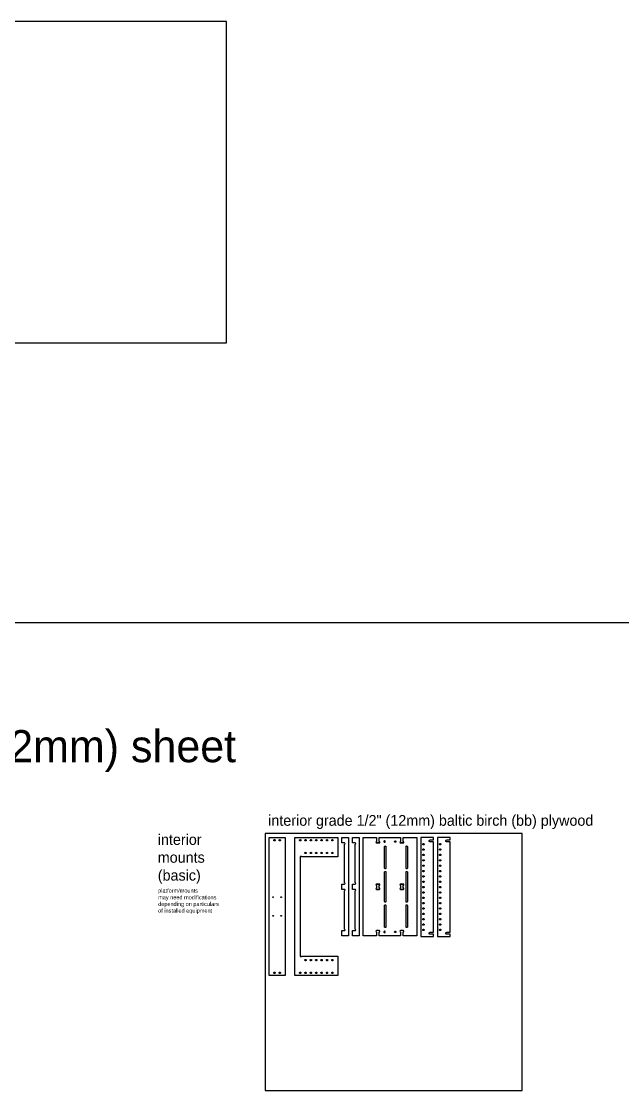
# Model space of a CAD drawing. Header units: inches. Extents: x -747 to 373, y -841 to -415.
# Drawn here: x -527.7 to -415.4, y -614.3 to -414.7 of the extents above; entities that cross this region are included whole.
import ezdxf

# ---------------------------------------------------------------- set-up
doc = ezdxf.new("R2010")
doc.units = ezdxf.units.IN
doc.header["$MEASUREMENT"] = 0
for name, color, linetype in [('T_ANNO', 6, 'Continuous'), ('T_CUT_HOLE_1_4_INCH', 3, 'Continuous'), ('T_CUT_HOLE_1_8_INCH', 1, 'Continuous'), ('T_CUT_THRU', 7, 'Continuous')]:
    doc.layers.add(name, color=color, linetype=linetype)

msp = doc.modelspace()

# ---------------------------------------------------------------- linework, layer by layer
for points in [[(-450.73, -585.56), (-450.73, -585.13), (-451.36, -585.13), (-451.41, -585.12), (-451.45, -585.1), (-451.49, -585.07), (-451.52, -585.03), (-451.54, -584.99), (-451.55, -584.94), (-451.54, -584.89), (-451.52, -584.84), (-451.49, -584.81), (-451.45, -584.78), (-451.41, -584.76), (-451.36, -584.75), (-450.73, -584.75), (-450.73, -567.87), (-451.36, -567.87), (-451.37, -567.88), (-451.42, -567.87), (-451.47, -567.84), (-451.5, -567.81), (-451.53, -567.77), (-451.54, -567.72), (-451.55, -567.67), (-451.54, -567.63), (-451.51, -567.58), (-451.48, -567.55), (-451.44, -567.52), (-451.39, -567.5), (-451.36, -567.5), (-450.73, -567.5), (-450.73, -567.06), (-453.11, -567.06), (-453.11, -585.56)], [(-447.61, -585.56), (-447.61, -585.13), (-448.23, -585.13), (-448.28, -585.12), (-448.33, -585.1), (-448.37, -585.07), (-448.4, -585.03), (-448.41, -584.99), (-448.42, -584.94), (-448.41, -584.89), (-448.4, -584.84), (-448.37, -584.81), (-448.33, -584.78), (-448.28, -584.76), (-448.23, -584.75), (-447.61, -584.75), (-447.61, -567.87), (-448.23, -567.87), (-448.25, -567.88), (-448.3, -567.87), (-448.34, -567.84), (-448.38, -567.81), (-448.4, -567.77), (-448.42, -567.72), (-448.42, -567.67), (-448.41, -567.63), (-448.39, -567.58), (-448.36, -567.55), (-448.31, -567.52), (-448.27, -567.5), (-448.23, -567.5), (-447.61, -567.5), (-447.61, -567.06), (-449.98, -567.06), (-449.98, -585.56)]]:
    msp.add_lwpolyline(points, close=True)
at = {"layer": 'T_ANNO'}
for p, q in [((-666.26, -526.89), (372.7, -526.89)), ((-434.17, -614.31), (-434.17, -566.31))]:
    msp.add_line(p, q, dxfattribs=at)
for points in [[(-489.4, -474.66), (-489.4, -414.66), (-549.4, -414.66), (-549.4, -474.66)], [(-482.17, -614.31), (-434.17, -614.31), (-434.17, -566.31), (-482.17, -566.31)]]:
    msp.add_lwpolyline(points, close=True, dxfattribs=at)
at = {"layer": 'T_CUT_HOLE_1_4_INCH'}
for points in [[(-480.36, -567.67), (-480.39, -567.68), (-480.42, -567.69), (-480.45, -567.68), (-480.48, -567.67), (-480.51, -567.65), (-480.53, -567.63), (-480.54, -567.6), (-480.55, -567.56), (-480.54, -567.53), (-480.53, -567.5), (-480.51, -567.48), (-480.48, -567.46), (-480.45, -567.44), (-480.42, -567.44), (-480.39, -567.44), (-480.36, -567.45), (-480.33, -567.47), (-480.31, -567.5), (-480.3, -567.53), (-480.3, -567.56), (-480.3, -567.6), (-480.31, -567.63), (-480.33, -567.65)], [(-479.31, -567.63), (-479.33, -567.65), (-479.36, -567.67), (-479.39, -567.68), (-479.42, -567.69), (-479.45, -567.68), (-479.48, -567.67), (-479.51, -567.65), (-479.53, -567.63), (-479.54, -567.6), (-479.55, -567.56), (-479.54, -567.53), (-479.53, -567.5), (-479.51, -567.48), (-479.48, -567.46), (-479.45, -567.44), (-479.42, -567.44), (-479.39, -567.44), (-479.36, -567.46), (-479.33, -567.48), (-479.31, -567.5), (-479.3, -567.53), (-479.3, -567.56), (-479.3, -567.6)], [(-475.5, -567.63), (-475.52, -567.65), (-475.55, -567.67), (-475.58, -567.68), (-475.61, -567.69), (-475.64, -567.68), (-475.67, -567.67), (-475.7, -567.65), (-475.72, -567.63), (-475.73, -567.6), (-475.73, -567.56), (-475.73, -567.53), (-475.72, -567.5), (-475.7, -567.48), (-475.67, -567.46), (-475.64, -567.44), (-475.61, -567.44), (-475.58, -567.44), (-475.55, -567.46), (-475.52, -567.48), (-475.5, -567.5), (-475.49, -567.53), (-475.48, -567.56), (-475.49, -567.6)], [(-474.49, -567.53), (-474.48, -567.56), (-474.49, -567.6), (-474.5, -567.63), (-474.52, -567.65), (-474.55, -567.67), (-474.58, -567.68), (-474.61, -567.69), (-474.64, -567.68), (-474.67, -567.67), (-474.7, -567.65), (-474.72, -567.63), (-474.73, -567.6), (-474.73, -567.56), (-474.73, -567.53), (-474.72, -567.5), (-474.7, -567.48), (-474.67, -567.46), (-474.64, -567.44), (-474.61, -567.44), (-474.58, -567.44), (-474.55, -567.46), (-474.52, -567.48), (-474.5, -567.5)], [(-473.48, -567.56), (-473.49, -567.6), (-473.5, -567.63), (-473.52, -567.65), (-473.55, -567.67), (-473.58, -567.68), (-473.61, -567.69), (-473.64, -567.68), (-473.67, -567.67), (-473.7, -567.65), (-473.72, -567.63), (-473.73, -567.6), (-473.73, -567.56), (-473.73, -567.53), (-473.72, -567.5), (-473.7, -567.48), (-473.67, -567.46), (-473.64, -567.44), (-473.61, -567.44), (-473.58, -567.44), (-473.55, -567.46), (-473.52, -567.48), (-473.5, -567.5), (-473.49, -567.53)], [(-472.61, -567.69), (-472.64, -567.68), (-472.67, -567.67), (-472.7, -567.65), (-472.72, -567.63), (-472.73, -567.6), (-472.73, -567.56), (-472.73, -567.53), (-472.72, -567.5), (-472.7, -567.48), (-472.67, -567.46), (-472.64, -567.44), (-472.61, -567.44), (-472.58, -567.44), (-472.55, -567.46), (-472.52, -567.48), (-472.5, -567.5), (-472.49, -567.53), (-472.48, -567.56), (-472.49, -567.6), (-472.5, -567.63), (-472.52, -567.65), (-472.55, -567.67), (-472.58, -567.68)], [(-471.48, -567.56), (-471.49, -567.6), (-471.5, -567.63), (-471.52, -567.65), (-471.55, -567.67), (-471.58, -567.68), (-471.61, -567.69), (-471.64, -567.68), (-471.67, -567.67), (-471.7, -567.65), (-471.72, -567.63), (-471.73, -567.6), (-471.73, -567.56), (-471.73, -567.53), (-471.72, -567.5), (-471.7, -567.48), (-471.67, -567.46), (-471.64, -567.44), (-471.61, -567.44), (-471.58, -567.44), (-471.55, -567.46), (-471.52, -567.48), (-471.5, -567.5), (-471.49, -567.53)], [(-470.58, -567.44), (-470.55, -567.46), (-470.52, -567.48), (-470.5, -567.5), (-470.49, -567.53), (-470.48, -567.56), (-470.49, -567.6), (-470.5, -567.63), (-470.52, -567.65), (-470.55, -567.67), (-470.58, -567.68), (-470.61, -567.69), (-470.64, -567.68), (-470.67, -567.67), (-470.7, -567.65), (-470.72, -567.63), (-470.73, -567.6), (-470.73, -567.56), (-470.73, -567.53), (-470.72, -567.5), (-470.7, -567.48), (-470.67, -567.46), (-470.64, -567.44), (-470.61, -567.44)], [(-469.49, -567.53), (-469.48, -567.56), (-469.49, -567.6), (-469.5, -567.63), (-469.52, -567.65), (-469.55, -567.67), (-469.58, -567.68), (-469.61, -567.69), (-469.64, -567.68), (-469.67, -567.67), (-469.7, -567.65), (-469.72, -567.63), (-469.73, -567.6), (-469.73, -567.56), (-469.73, -567.53), (-469.72, -567.5), (-469.7, -567.48), (-469.67, -567.46), (-469.64, -567.44), (-469.61, -567.44), (-469.58, -567.44), (-469.55, -567.46), (-469.52, -567.48), (-469.5, -567.5)], [(-459.78, -567.72), (-459.8, -567.7), (-459.83, -567.69), (-459.87, -567.69), (-459.9, -567.69), (-459.93, -567.71), (-459.95, -567.73), (-459.97, -567.76), (-459.98, -567.79), (-459.98, -567.82), (-459.98, -567.85), (-459.96, -567.88), (-459.94, -567.91), (-459.92, -567.93), (-459.88, -567.94), (-459.85, -567.94), (-459.82, -567.93), (-459.79, -567.92), (-459.77, -567.9), (-459.75, -567.87), (-459.74, -567.84), (-459.73, -567.81), (-459.74, -567.77), (-459.75, -567.75)], [(-457.89, -567.69), (-457.86, -567.69), (-457.83, -567.69), (-457.8, -567.71), (-457.77, -567.73), (-457.75, -567.75), (-457.74, -567.78), (-457.73, -567.81), (-457.74, -567.85), (-457.75, -567.88), (-457.77, -567.9), (-457.8, -567.92), (-457.83, -567.93), (-457.86, -567.94), (-457.89, -567.93), (-457.92, -567.92), (-457.95, -567.9), (-457.97, -567.88), (-457.98, -567.85), (-457.98, -567.81), (-457.98, -567.78), (-457.97, -567.75), (-457.95, -567.73), (-457.92, -567.71)], [(-452.73, -568.28), (-452.72, -568.25), (-452.7, -568.23), (-452.67, -568.21), (-452.64, -568.19), (-452.61, -568.19), (-452.58, -568.19), (-452.55, -568.21), (-452.52, -568.23), (-452.5, -568.25), (-452.49, -568.28), (-452.48, -568.31), (-452.49, -568.35), (-452.5, -568.38), (-452.52, -568.4), (-452.55, -568.42), (-452.58, -568.43), (-452.61, -568.44), (-452.64, -568.43), (-452.67, -568.42), (-452.7, -568.4), (-452.72, -568.38), (-452.73, -568.35), (-452.73, -568.31)], [(-449.6, -568.28), (-449.59, -568.25), (-449.57, -568.23), (-449.55, -568.21), (-449.52, -568.19), (-449.48, -568.19), (-449.45, -568.19), (-449.42, -568.21), (-449.4, -568.23), (-449.38, -568.25), (-449.36, -568.28), (-449.36, -568.31), (-449.36, -568.35), (-449.38, -568.38), (-449.4, -568.4), (-449.42, -568.42), (-449.45, -568.43), (-449.48, -568.44), (-449.52, -568.43), (-449.55, -568.42), (-449.57, -568.4), (-449.59, -568.38), (-449.6, -568.35), (-449.61, -568.31)], [(-474.62, -569.81), (-474.58, -569.82), (-474.55, -569.83), (-474.53, -569.84), (-474.5, -569.87), (-474.49, -569.9), (-474.48, -569.93), (-474.49, -569.96), (-474.5, -569.99), (-474.52, -570.02), (-474.54, -570.04), (-474.57, -570.06), (-474.6, -570.06), (-474.63, -570.06), (-474.66, -570.05), (-474.69, -570.03), (-474.71, -570.01), (-474.73, -569.98), (-474.73, -569.95), (-474.73, -569.91), (-474.72, -569.88), (-474.7, -569.86), (-474.68, -569.83), (-474.65, -569.82)], [(-473.54, -570.04), (-473.57, -570.06), (-473.6, -570.06), (-473.63, -570.06), (-473.66, -570.05), (-473.69, -570.03), (-473.71, -570.01), (-473.73, -569.98), (-473.73, -569.95), (-473.73, -569.91), (-473.72, -569.88), (-473.7, -569.86), (-473.68, -569.83), (-473.65, -569.82), (-473.62, -569.81), (-473.58, -569.82), (-473.55, -569.83), (-473.53, -569.84), (-473.5, -569.87), (-473.49, -569.9), (-473.48, -569.93), (-473.49, -569.96), (-473.5, -569.99), (-473.52, -570.02)], [(-472.53, -569.84), (-472.5, -569.87), (-472.49, -569.9), (-472.48, -569.93), (-472.49, -569.96), (-472.5, -569.99), (-472.52, -570.02), (-472.54, -570.04), (-472.57, -570.06), (-472.6, -570.06), (-472.63, -570.06), (-472.66, -570.05), (-472.69, -570.03), (-472.71, -570.01), (-472.73, -569.98), (-472.73, -569.95), (-472.73, -569.91), (-472.72, -569.88), (-472.7, -569.86), (-472.68, -569.83), (-472.65, -569.82), (-472.62, -569.81), (-472.58, -569.82), (-472.55, -569.83)], [(-471.64, -570.06), (-471.67, -570.05), (-471.7, -570.03), (-471.72, -570), (-471.73, -569.97), (-471.73, -569.94), (-471.73, -569.91), (-471.72, -569.88), (-471.7, -569.85), (-471.67, -569.83), (-471.64, -569.82), (-471.61, -569.81), (-471.58, -569.82), (-471.55, -569.83), (-471.52, -569.85), (-471.5, -569.87), (-471.49, -569.9), (-471.48, -569.94), (-471.49, -569.97), (-471.5, -570), (-471.52, -570.02), (-471.54, -570.05), (-471.57, -570.06), (-471.61, -570.06)], [(-470.61, -570.06), (-470.64, -570.06), (-470.67, -570.05), (-470.7, -570.03), (-470.72, -570), (-470.73, -569.97), (-470.73, -569.94), (-470.73, -569.91), (-470.72, -569.88), (-470.7, -569.85), (-470.67, -569.83), (-470.64, -569.82), (-470.61, -569.81), (-470.58, -569.82), (-470.55, -569.83), (-470.52, -569.85), (-470.5, -569.87), (-470.49, -569.9), (-470.48, -569.94), (-470.49, -569.97), (-470.5, -570), (-470.52, -570.02), (-470.54, -570.05), (-470.57, -570.06)], [(-469.61, -569.81), (-469.58, -569.82), (-469.55, -569.83), (-469.52, -569.85), (-469.5, -569.87), (-469.49, -569.9), (-469.48, -569.94), (-469.49, -569.97), (-469.5, -570), (-469.52, -570.02), (-469.54, -570.05), (-469.57, -570.06), (-469.61, -570.06), (-469.64, -570.06), (-469.67, -570.05), (-469.7, -570.03), (-469.72, -570), (-469.73, -569.97), (-469.73, -569.94), (-469.73, -569.91), (-469.72, -569.88), (-469.7, -569.85), (-469.67, -569.83), (-469.64, -569.82)], [(-452.73, -569.31), (-452.73, -569.28), (-452.72, -569.25), (-452.7, -569.23), (-452.67, -569.21), (-452.64, -569.19), (-452.61, -569.19), (-452.58, -569.19), (-452.55, -569.21), (-452.52, -569.23), (-452.5, -569.25), (-452.49, -569.28), (-452.48, -569.31), (-452.49, -569.35), (-452.5, -569.38), (-452.52, -569.4), (-452.55, -569.42), (-452.58, -569.43), (-452.61, -569.44), (-452.64, -569.43), (-452.67, -569.42), (-452.7, -569.4), (-452.72, -569.38), (-452.73, -569.35)], [(-452.49, -570.35), (-452.5, -570.38), (-452.52, -570.4), (-452.55, -570.42), (-452.58, -570.43), (-452.61, -570.44), (-452.64, -570.43), (-452.67, -570.42), (-452.7, -570.4), (-452.72, -570.38), (-452.73, -570.35), (-452.73, -570.31), (-452.73, -570.28), (-452.72, -570.25), (-452.7, -570.23), (-452.67, -570.21), (-452.64, -570.19), (-452.61, -570.19), (-452.58, -570.19), (-452.55, -570.21), (-452.52, -570.23), (-452.5, -570.25), (-452.49, -570.28), (-452.48, -570.31)], [(-449.61, -569.31), (-449.6, -569.28), (-449.59, -569.25), (-449.57, -569.23), (-449.55, -569.21), (-449.52, -569.19), (-449.48, -569.19), (-449.45, -569.19), (-449.42, -569.21), (-449.4, -569.23), (-449.38, -569.25), (-449.36, -569.28), (-449.36, -569.31), (-449.36, -569.35), (-449.38, -569.38), (-449.4, -569.4), (-449.42, -569.42), (-449.45, -569.43), (-449.48, -569.44), (-449.52, -569.43), (-449.55, -569.42), (-449.57, -569.4), (-449.59, -569.38), (-449.6, -569.35)], [(-449.36, -570.35), (-449.38, -570.38), (-449.4, -570.4), (-449.42, -570.42), (-449.45, -570.43), (-449.48, -570.44), (-449.52, -570.43), (-449.55, -570.42), (-449.57, -570.4), (-449.59, -570.38), (-449.6, -570.35), (-449.61, -570.31), (-449.6, -570.28), (-449.59, -570.25), (-449.57, -570.23), (-449.55, -570.21), (-449.52, -570.19), (-449.48, -570.19), (-449.45, -570.19), (-449.42, -570.21), (-449.4, -570.23), (-449.38, -570.25), (-449.36, -570.28), (-449.36, -570.31)], [(-452.52, -571.4), (-452.55, -571.42), (-452.58, -571.43), (-452.61, -571.44), (-452.64, -571.43), (-452.67, -571.42), (-452.7, -571.4), (-452.72, -571.38), (-452.73, -571.35), (-452.73, -571.31), (-452.73, -571.28), (-452.72, -571.25), (-452.7, -571.23), (-452.67, -571.21), (-452.64, -571.19), (-452.61, -571.19), (-452.58, -571.19), (-452.55, -571.21), (-452.52, -571.23), (-452.5, -571.25), (-452.49, -571.28), (-452.48, -571.31), (-452.49, -571.35), (-452.5, -571.38)], [(-452.64, -572.43), (-452.67, -572.42), (-452.7, -572.4), (-452.72, -572.38), (-452.73, -572.35), (-452.73, -572.31), (-452.73, -572.28), (-452.72, -572.25), (-452.7, -572.23), (-452.67, -572.21), (-452.64, -572.19), (-452.61, -572.19), (-452.58, -572.19), (-452.55, -572.21), (-452.52, -572.23), (-452.5, -572.25), (-452.49, -572.28), (-452.48, -572.31), (-452.49, -572.35), (-452.5, -572.38), (-452.52, -572.4), (-452.55, -572.42), (-452.58, -572.43), (-452.61, -572.44)], [(-449.4, -571.4), (-449.42, -571.42), (-449.45, -571.43), (-449.48, -571.44), (-449.52, -571.43), (-449.55, -571.42), (-449.57, -571.4), (-449.59, -571.38), (-449.6, -571.35), (-449.61, -571.31), (-449.6, -571.28), (-449.59, -571.25), (-449.57, -571.23), (-449.55, -571.21), (-449.52, -571.19), (-449.48, -571.19), (-449.45, -571.19), (-449.42, -571.21), (-449.4, -571.23), (-449.38, -571.25), (-449.36, -571.28), (-449.36, -571.31), (-449.36, -571.35), (-449.38, -571.38)], [(-449.52, -572.43), (-449.55, -572.42), (-449.57, -572.4), (-449.59, -572.38), (-449.6, -572.35), (-449.61, -572.31), (-449.6, -572.28), (-449.59, -572.25), (-449.57, -572.23), (-449.55, -572.21), (-449.52, -572.19), (-449.48, -572.19), (-449.45, -572.19), (-449.42, -572.21), (-449.4, -572.23), (-449.38, -572.25), (-449.36, -572.28), (-449.36, -572.31), (-449.36, -572.35), (-449.38, -572.38), (-449.4, -572.4), (-449.42, -572.42), (-449.45, -572.43), (-449.48, -572.44)], [(-452.5, -573.38), (-452.52, -573.4), (-452.55, -573.42), (-452.58, -573.43), (-452.61, -573.44), (-452.64, -573.43), (-452.67, -573.42), (-452.7, -573.4), (-452.72, -573.38), (-452.73, -573.35), (-452.73, -573.31), (-452.73, -573.28), (-452.72, -573.25), (-452.7, -573.23), (-452.67, -573.21), (-452.64, -573.19), (-452.61, -573.19), (-452.58, -573.19), (-452.55, -573.21), (-452.52, -573.23), (-452.5, -573.25), (-452.49, -573.28), (-452.48, -573.31), (-452.49, -573.35)], [(-452.61, -574.19), (-452.58, -574.19), (-452.55, -574.21), (-452.52, -574.23), (-452.5, -574.25), (-452.49, -574.28), (-452.48, -574.31), (-452.49, -574.35), (-452.5, -574.38), (-452.52, -574.4), (-452.55, -574.42), (-452.58, -574.43), (-452.61, -574.44), (-452.64, -574.43), (-452.67, -574.42), (-452.7, -574.4), (-452.72, -574.38), (-452.73, -574.35), (-452.73, -574.31), (-452.73, -574.28), (-452.72, -574.25), (-452.7, -574.23), (-452.67, -574.21), (-452.64, -574.19)], [(-449.38, -573.38), (-449.4, -573.4), (-449.42, -573.42), (-449.45, -573.43), (-449.48, -573.44), (-449.52, -573.43), (-449.55, -573.42), (-449.57, -573.4), (-449.59, -573.38), (-449.6, -573.35), (-449.61, -573.31), (-449.6, -573.28), (-449.59, -573.25), (-449.57, -573.23), (-449.55, -573.21), (-449.52, -573.19), (-449.48, -573.19), (-449.45, -573.19), (-449.42, -573.21), (-449.4, -573.23), (-449.38, -573.25), (-449.36, -573.28), (-449.36, -573.31), (-449.36, -573.35)], [(-449.48, -574.19), (-449.45, -574.19), (-449.42, -574.21), (-449.4, -574.23), (-449.38, -574.25), (-449.36, -574.28), (-449.36, -574.31), (-449.36, -574.35), (-449.38, -574.38), (-449.4, -574.4), (-449.42, -574.42), (-449.45, -574.43), (-449.48, -574.44), (-449.52, -574.43), (-449.55, -574.42), (-449.57, -574.4), (-449.59, -574.38), (-449.6, -574.35), (-449.61, -574.31), (-449.6, -574.28), (-449.59, -574.25), (-449.57, -574.23), (-449.55, -574.21), (-449.52, -574.19)], [(-452.61, -575.19), (-452.58, -575.19), (-452.55, -575.21), (-452.52, -575.23), (-452.5, -575.25), (-452.49, -575.28), (-452.48, -575.31), (-452.49, -575.35), (-452.5, -575.38), (-452.52, -575.4), (-452.55, -575.42), (-452.58, -575.43), (-452.61, -575.44), (-452.64, -575.43), (-452.67, -575.42), (-452.7, -575.4), (-452.72, -575.38), (-452.73, -575.35), (-452.73, -575.31), (-452.73, -575.28), (-452.72, -575.25), (-452.7, -575.23), (-452.67, -575.21), (-452.64, -575.19)], [(-452.7, -576.4), (-452.72, -576.38), (-452.73, -576.35), (-452.73, -576.31), (-452.73, -576.28), (-452.72, -576.25), (-452.7, -576.23), (-452.67, -576.21), (-452.64, -576.19), (-452.61, -576.19), (-452.58, -576.19), (-452.55, -576.21), (-452.52, -576.23), (-452.5, -576.25), (-452.49, -576.28), (-452.48, -576.31), (-452.49, -576.35), (-452.5, -576.38), (-452.52, -576.4), (-452.55, -576.42), (-452.58, -576.43), (-452.61, -576.44), (-452.64, -576.43), (-452.67, -576.42)], [(-449.48, -575.19), (-449.45, -575.19), (-449.42, -575.21), (-449.4, -575.23), (-449.38, -575.25), (-449.36, -575.28), (-449.36, -575.31), (-449.36, -575.35), (-449.38, -575.38), (-449.4, -575.4), (-449.42, -575.42), (-449.45, -575.43), (-449.48, -575.44), (-449.52, -575.43), (-449.55, -575.42), (-449.57, -575.4), (-449.59, -575.38), (-449.6, -575.35), (-449.61, -575.31), (-449.6, -575.28), (-449.59, -575.25), (-449.57, -575.23), (-449.55, -575.21), (-449.52, -575.19)], [(-449.57, -576.4), (-449.59, -576.38), (-449.6, -576.35), (-449.61, -576.31), (-449.6, -576.28), (-449.59, -576.25), (-449.57, -576.23), (-449.55, -576.21), (-449.52, -576.19), (-449.48, -576.19), (-449.45, -576.19), (-449.42, -576.21), (-449.4, -576.23), (-449.38, -576.25), (-449.36, -576.28), (-449.36, -576.31), (-449.36, -576.35), (-449.38, -576.38), (-449.4, -576.4), (-449.42, -576.42), (-449.45, -576.43), (-449.48, -576.44), (-449.52, -576.43), (-449.55, -576.42)], [(-452.49, -577.28), (-452.48, -577.31), (-452.49, -577.35), (-452.5, -577.38), (-452.52, -577.4), (-452.55, -577.42), (-452.58, -577.43), (-452.61, -577.44), (-452.64, -577.43), (-452.67, -577.42), (-452.7, -577.4), (-452.72, -577.38), (-452.73, -577.35), (-452.73, -577.31), (-452.73, -577.28), (-452.72, -577.25), (-452.7, -577.23), (-452.67, -577.21), (-452.64, -577.19), (-452.61, -577.19), (-452.58, -577.19), (-452.55, -577.21), (-452.52, -577.23), (-452.5, -577.25)], [(-452.5, -578.38), (-452.52, -578.4), (-452.55, -578.42), (-452.58, -578.43), (-452.61, -578.44), (-452.64, -578.43), (-452.67, -578.42), (-452.7, -578.4), (-452.72, -578.38), (-452.73, -578.35), (-452.73, -578.31), (-452.73, -578.28), (-452.72, -578.25), (-452.7, -578.23), (-452.67, -578.21), (-452.64, -578.19), (-452.61, -578.19), (-452.58, -578.19), (-452.55, -578.21), (-452.52, -578.23), (-452.5, -578.25), (-452.49, -578.28), (-452.48, -578.31), (-452.49, -578.35)], [(-449.36, -577.28), (-449.36, -577.31), (-449.36, -577.35), (-449.38, -577.38), (-449.4, -577.4), (-449.42, -577.42), (-449.45, -577.43), (-449.48, -577.44), (-449.52, -577.43), (-449.55, -577.42), (-449.57, -577.4), (-449.59, -577.38), (-449.6, -577.35), (-449.61, -577.31), (-449.6, -577.28), (-449.59, -577.25), (-449.57, -577.23), (-449.55, -577.21), (-449.52, -577.19), (-449.48, -577.19), (-449.45, -577.19), (-449.42, -577.21), (-449.4, -577.23), (-449.38, -577.25)], [(-449.38, -578.38), (-449.4, -578.4), (-449.42, -578.42), (-449.45, -578.43), (-449.48, -578.44), (-449.52, -578.43), (-449.55, -578.42), (-449.57, -578.4), (-449.59, -578.38), (-449.6, -578.35), (-449.61, -578.31), (-449.6, -578.28), (-449.59, -578.25), (-449.57, -578.23), (-449.55, -578.21), (-449.52, -578.19), (-449.48, -578.19), (-449.45, -578.19), (-449.42, -578.21), (-449.4, -578.23), (-449.38, -578.25), (-449.36, -578.28), (-449.36, -578.31), (-449.36, -578.35)], [(-452.55, -579.21), (-452.52, -579.23), (-452.5, -579.25), (-452.49, -579.28), (-452.48, -579.31), (-452.49, -579.35), (-452.5, -579.38), (-452.52, -579.4), (-452.55, -579.42), (-452.58, -579.43), (-452.61, -579.44), (-452.64, -579.43), (-452.67, -579.42), (-452.7, -579.4), (-452.72, -579.38), (-452.73, -579.35), (-452.73, -579.31), (-452.73, -579.28), (-452.72, -579.25), (-452.7, -579.23), (-452.67, -579.21), (-452.64, -579.19), (-452.61, -579.19), (-452.58, -579.19)], [(-452.64, -580.43), (-452.67, -580.42), (-452.7, -580.4), (-452.72, -580.38), (-452.73, -580.35), (-452.73, -580.31), (-452.73, -580.28), (-452.72, -580.25), (-452.7, -580.23), (-452.67, -580.21), (-452.64, -580.19), (-452.61, -580.19), (-452.58, -580.19), (-452.55, -580.21), (-452.52, -580.23), (-452.5, -580.25), (-452.49, -580.28), (-452.48, -580.31), (-452.49, -580.35), (-452.5, -580.38), (-452.52, -580.4), (-452.55, -580.42), (-452.58, -580.43), (-452.61, -580.44)], [(-449.42, -579.21), (-449.4, -579.23), (-449.38, -579.25), (-449.36, -579.28), (-449.36, -579.31), (-449.36, -579.35), (-449.38, -579.38), (-449.4, -579.4), (-449.42, -579.42), (-449.45, -579.43), (-449.48, -579.44), (-449.52, -579.43), (-449.55, -579.42), (-449.57, -579.4), (-449.59, -579.38), (-449.6, -579.35), (-449.61, -579.31), (-449.6, -579.28), (-449.59, -579.25), (-449.57, -579.23), (-449.55, -579.21), (-449.52, -579.19), (-449.48, -579.19), (-449.45, -579.19)], [(-449.52, -580.43), (-449.55, -580.42), (-449.57, -580.4), (-449.59, -580.38), (-449.6, -580.35), (-449.61, -580.31), (-449.6, -580.28), (-449.59, -580.25), (-449.57, -580.23), (-449.55, -580.21), (-449.52, -580.19), (-449.48, -580.19), (-449.45, -580.19), (-449.42, -580.21), (-449.4, -580.23), (-449.38, -580.25), (-449.36, -580.28), (-449.36, -580.31), (-449.36, -580.35), (-449.38, -580.38), (-449.4, -580.4), (-449.42, -580.42), (-449.45, -580.43), (-449.48, -580.44)], [(-452.55, -581.21), (-452.52, -581.23), (-452.5, -581.25), (-452.49, -581.28), (-452.48, -581.31), (-452.49, -581.35), (-452.5, -581.38), (-452.52, -581.4), (-452.55, -581.42), (-452.58, -581.43), (-452.61, -581.44), (-452.64, -581.43), (-452.67, -581.42), (-452.7, -581.4), (-452.72, -581.38), (-452.73, -581.35), (-452.73, -581.31), (-452.73, -581.28), (-452.72, -581.25), (-452.7, -581.23), (-452.67, -581.21), (-452.64, -581.19), (-452.61, -581.19), (-452.58, -581.19)], [(-452.5, -582.25), (-452.49, -582.28), (-452.48, -582.31), (-452.49, -582.35), (-452.5, -582.38), (-452.52, -582.4), (-452.55, -582.42), (-452.58, -582.43), (-452.61, -582.44), (-452.64, -582.43), (-452.67, -582.42), (-452.7, -582.4), (-452.72, -582.38), (-452.73, -582.35), (-452.73, -582.31), (-452.73, -582.28), (-452.72, -582.25), (-452.7, -582.23), (-452.67, -582.21), (-452.64, -582.19), (-452.61, -582.19), (-452.58, -582.19), (-452.55, -582.21), (-452.52, -582.23)], [(-449.42, -581.21), (-449.4, -581.23), (-449.38, -581.25), (-449.36, -581.28), (-449.36, -581.31), (-449.36, -581.35), (-449.38, -581.38), (-449.4, -581.4), (-449.42, -581.42), (-449.45, -581.43), (-449.48, -581.44), (-449.52, -581.43), (-449.55, -581.42), (-449.57, -581.4), (-449.59, -581.38), (-449.6, -581.35), (-449.61, -581.31), (-449.6, -581.28), (-449.59, -581.25), (-449.57, -581.23), (-449.55, -581.21), (-449.52, -581.19), (-449.48, -581.19), (-449.45, -581.19)], [(-449.38, -582.25), (-449.36, -582.28), (-449.36, -582.31), (-449.36, -582.35), (-449.38, -582.38), (-449.4, -582.4), (-449.42, -582.42), (-449.45, -582.43), (-449.48, -582.44), (-449.52, -582.43), (-449.55, -582.42), (-449.57, -582.4), (-449.59, -582.38), (-449.6, -582.35), (-449.61, -582.31), (-449.6, -582.28), (-449.59, -582.25), (-449.57, -582.23), (-449.55, -582.21), (-449.52, -582.19), (-449.48, -582.19), (-449.45, -582.19), (-449.42, -582.21), (-449.4, -582.23)], [(-459.79, -584.59), (-459.82, -584.57), (-459.85, -584.56), (-459.88, -584.57), (-459.91, -584.58), (-459.94, -584.59), (-459.96, -584.62), (-459.98, -584.65), (-459.98, -584.68), (-459.98, -584.71), (-459.97, -584.74), (-459.95, -584.77), (-459.93, -584.79), (-459.9, -584.81), (-459.87, -584.81), (-459.84, -584.81), (-459.81, -584.8), (-459.78, -584.78), (-459.76, -584.76), (-459.74, -584.73), (-459.73, -584.7), (-459.74, -584.67), (-459.75, -584.63), (-459.76, -584.61)], [(-457.95, -584.6), (-457.92, -584.58), (-457.89, -584.57), (-457.86, -584.56), (-457.83, -584.57), (-457.8, -584.58), (-457.77, -584.6), (-457.75, -584.63), (-457.74, -584.66), (-457.73, -584.69), (-457.74, -584.72), (-457.75, -584.75), (-457.77, -584.78), (-457.8, -584.8), (-457.83, -584.81), (-457.86, -584.81), (-457.89, -584.81), (-457.92, -584.8), (-457.95, -584.78), (-457.97, -584.75), (-457.98, -584.72), (-457.98, -584.69), (-457.98, -584.66), (-457.97, -584.63)], [(-452.67, -583.21), (-452.64, -583.19), (-452.61, -583.19), (-452.58, -583.19), (-452.55, -583.21), (-452.52, -583.23), (-452.5, -583.25), (-452.49, -583.28), (-452.48, -583.31), (-452.49, -583.35), (-452.5, -583.38), (-452.52, -583.4), (-452.55, -583.42), (-452.58, -583.43), (-452.61, -583.44), (-452.64, -583.43), (-452.67, -583.42), (-452.7, -583.4), (-452.72, -583.38), (-452.73, -583.35), (-452.73, -583.31), (-452.73, -583.28), (-452.72, -583.25), (-452.7, -583.23)], [(-452.55, -584.21), (-452.52, -584.23), (-452.5, -584.25), (-452.49, -584.28), (-452.48, -584.31), (-452.49, -584.35), (-452.5, -584.38), (-452.52, -584.4), (-452.55, -584.42), (-452.58, -584.43), (-452.61, -584.44), (-452.64, -584.43), (-452.67, -584.42), (-452.7, -584.4), (-452.72, -584.38), (-452.73, -584.35), (-452.73, -584.31), (-452.73, -584.28), (-452.72, -584.25), (-452.7, -584.23), (-452.67, -584.21), (-452.64, -584.19), (-452.61, -584.19), (-452.58, -584.19)], [(-449.55, -583.21), (-449.52, -583.19), (-449.48, -583.19), (-449.45, -583.19), (-449.42, -583.21), (-449.4, -583.23), (-449.38, -583.25), (-449.36, -583.28), (-449.36, -583.31), (-449.36, -583.35), (-449.38, -583.38), (-449.4, -583.4), (-449.42, -583.42), (-449.45, -583.43), (-449.48, -583.44), (-449.52, -583.43), (-449.55, -583.42), (-449.57, -583.4), (-449.59, -583.38), (-449.6, -583.35), (-449.61, -583.31), (-449.6, -583.28), (-449.59, -583.25), (-449.57, -583.23)], [(-449.42, -584.21), (-449.4, -584.23), (-449.38, -584.25), (-449.36, -584.28), (-449.36, -584.31), (-449.36, -584.35), (-449.38, -584.38), (-449.4, -584.4), (-449.42, -584.42), (-449.45, -584.43), (-449.48, -584.44), (-449.52, -584.43), (-449.55, -584.42), (-449.57, -584.4), (-449.59, -584.38), (-449.6, -584.35), (-449.61, -584.31), (-449.6, -584.28), (-449.59, -584.25), (-449.57, -584.23), (-449.55, -584.21), (-449.52, -584.19), (-449.48, -584.19), (-449.45, -584.19)], [(-474.65, -589.82), (-474.62, -589.81), (-474.59, -589.82), (-474.56, -589.83), (-474.53, -589.84), (-474.51, -589.87), (-474.49, -589.9), (-474.48, -589.93), (-474.49, -589.96), (-474.5, -589.99), (-474.51, -590.02), (-474.54, -590.04), (-474.57, -590.06), (-474.6, -590.06), (-474.63, -590.06), (-474.66, -590.05), (-474.69, -590.03), (-474.71, -590.01), (-474.73, -589.98), (-474.73, -589.95), (-474.73, -589.92), (-474.72, -589.89), (-474.7, -589.86), (-474.68, -589.84)], [(-473.54, -590.04), (-473.57, -590.06), (-473.6, -590.06), (-473.63, -590.06), (-473.66, -590.05), (-473.69, -590.03), (-473.71, -590.01), (-473.73, -589.98), (-473.73, -589.95), (-473.73, -589.92), (-473.72, -589.89), (-473.7, -589.86), (-473.68, -589.84), (-473.65, -589.82), (-473.62, -589.81), (-473.59, -589.82), (-473.56, -589.83), (-473.53, -589.84), (-473.51, -589.87), (-473.49, -589.9), (-473.48, -589.93), (-473.49, -589.96), (-473.5, -589.99), (-473.51, -590.02)], [(-472.56, -589.83), (-472.53, -589.84), (-472.51, -589.87), (-472.49, -589.9), (-472.48, -589.93), (-472.49, -589.96), (-472.5, -589.99), (-472.51, -590.02), (-472.54, -590.04), (-472.57, -590.06), (-472.6, -590.06), (-472.63, -590.06), (-472.66, -590.05), (-472.69, -590.03), (-472.71, -590.01), (-472.73, -589.98), (-472.73, -589.95), (-472.73, -589.92), (-472.72, -589.89), (-472.7, -589.86), (-472.68, -589.84), (-472.65, -589.82), (-472.62, -589.81), (-472.59, -589.82)], [(-471.57, -590.06), (-471.61, -590.06), (-471.64, -590.06), (-471.67, -590.05), (-471.7, -590.03), (-471.72, -590), (-471.73, -589.97), (-471.73, -589.94), (-471.73, -589.91), (-471.72, -589.88), (-471.7, -589.85), (-471.67, -589.83), (-471.64, -589.82), (-471.61, -589.81), (-471.58, -589.82), (-471.55, -589.83), (-471.52, -589.85), (-471.5, -589.87), (-471.49, -589.9), (-471.48, -589.94), (-471.49, -589.97), (-471.5, -590), (-471.52, -590.03), (-471.54, -590.05)], [(-470.61, -589.81), (-470.58, -589.82), (-470.55, -589.83), (-470.52, -589.85), (-470.5, -589.87), (-470.49, -589.9), (-470.48, -589.94), (-470.49, -589.97), (-470.5, -590), (-470.52, -590.03), (-470.54, -590.05), (-470.57, -590.06), (-470.61, -590.06), (-470.64, -590.06), (-470.67, -590.05), (-470.7, -590.03), (-470.72, -590), (-470.73, -589.97), (-470.73, -589.94), (-470.73, -589.91), (-470.72, -589.88), (-470.7, -589.85), (-470.67, -589.83), (-470.64, -589.82)], [(-469.67, -589.83), (-469.64, -589.82), (-469.61, -589.81), (-469.58, -589.82), (-469.55, -589.83), (-469.52, -589.85), (-469.5, -589.87), (-469.49, -589.9), (-469.48, -589.94), (-469.49, -589.97), (-469.5, -590), (-469.52, -590.03), (-469.54, -590.05), (-469.57, -590.06), (-469.61, -590.06), (-469.64, -590.06), (-469.67, -590.05), (-469.7, -590.03), (-469.72, -590), (-469.73, -589.97), (-469.73, -589.94), (-469.73, -589.91), (-469.72, -589.88), (-469.7, -589.85)], [(-480.51, -592.23), (-480.48, -592.21), (-480.45, -592.19), (-480.42, -592.19), (-480.39, -592.19), (-480.36, -592.21), (-480.33, -592.22), (-480.31, -592.25), (-480.3, -592.28), (-480.3, -592.31), (-480.3, -592.35), (-480.31, -592.38), (-480.33, -592.4), (-480.36, -592.42), (-480.39, -592.43), (-480.42, -592.44), (-480.45, -592.43), (-480.48, -592.42), (-480.51, -592.4), (-480.53, -592.38), (-480.54, -592.35), (-480.55, -592.31), (-480.54, -592.28), (-480.53, -592.25)], [(-479.45, -592.19), (-479.42, -592.19), (-479.39, -592.19), (-479.36, -592.21), (-479.33, -592.23), (-479.31, -592.25), (-479.3, -592.28), (-479.3, -592.31), (-479.3, -592.35), (-479.31, -592.38), (-479.33, -592.4), (-479.36, -592.42), (-479.39, -592.43), (-479.42, -592.44), (-479.45, -592.43), (-479.48, -592.42), (-479.51, -592.4), (-479.53, -592.38), (-479.54, -592.35), (-479.55, -592.31), (-479.54, -592.28), (-479.53, -592.25), (-479.51, -592.23), (-479.48, -592.21)], [(-475.64, -592.19), (-475.61, -592.19), (-475.58, -592.19), (-475.55, -592.21), (-475.52, -592.23), (-475.5, -592.25), (-475.49, -592.28), (-475.48, -592.31), (-475.49, -592.35), (-475.5, -592.38), (-475.52, -592.4), (-475.55, -592.42), (-475.58, -592.43), (-475.61, -592.44), (-475.64, -592.43), (-475.67, -592.42), (-475.7, -592.4), (-475.72, -592.38), (-475.73, -592.35), (-475.73, -592.31), (-475.73, -592.28), (-475.72, -592.25), (-475.7, -592.23), (-475.67, -592.21)], [(-474.61, -592.44), (-474.64, -592.43), (-474.67, -592.42), (-474.7, -592.4), (-474.72, -592.38), (-474.73, -592.35), (-474.73, -592.31), (-474.73, -592.28), (-474.72, -592.25), (-474.7, -592.23), (-474.67, -592.21), (-474.64, -592.19), (-474.61, -592.19), (-474.58, -592.19), (-474.55, -592.21), (-474.52, -592.23), (-474.5, -592.25), (-474.49, -592.28), (-474.48, -592.31), (-474.49, -592.35), (-474.5, -592.38), (-474.52, -592.4), (-474.55, -592.42), (-474.58, -592.43)], [(-473.58, -592.43), (-473.61, -592.44), (-473.64, -592.43), (-473.67, -592.42), (-473.7, -592.4), (-473.72, -592.38), (-473.73, -592.35), (-473.73, -592.31), (-473.73, -592.28), (-473.72, -592.25), (-473.7, -592.23), (-473.67, -592.21), (-473.64, -592.19), (-473.61, -592.19), (-473.58, -592.19), (-473.55, -592.21), (-473.52, -592.23), (-473.5, -592.25), (-473.49, -592.28), (-473.48, -592.31), (-473.49, -592.35), (-473.5, -592.38), (-473.52, -592.4), (-473.55, -592.42)], [(-472.52, -592.23), (-472.5, -592.25), (-472.49, -592.28), (-472.48, -592.31), (-472.49, -592.35), (-472.5, -592.38), (-472.52, -592.4), (-472.55, -592.42), (-472.58, -592.43), (-472.61, -592.44), (-472.64, -592.43), (-472.67, -592.42), (-472.7, -592.4), (-472.72, -592.38), (-472.73, -592.35), (-472.73, -592.31), (-472.73, -592.28), (-472.72, -592.25), (-472.7, -592.23), (-472.67, -592.21), (-472.64, -592.19), (-472.61, -592.19), (-472.58, -592.19), (-472.55, -592.21)], [(-471.55, -592.42), (-471.58, -592.43), (-471.61, -592.44), (-471.64, -592.43), (-471.67, -592.42), (-471.7, -592.4), (-471.72, -592.38), (-471.73, -592.35), (-471.73, -592.31), (-471.73, -592.28), (-471.72, -592.25), (-471.7, -592.23), (-471.67, -592.21), (-471.64, -592.19), (-471.61, -592.19), (-471.58, -592.19), (-471.55, -592.21), (-471.52, -592.23), (-471.5, -592.25), (-471.49, -592.28), (-471.48, -592.31), (-471.49, -592.35), (-471.5, -592.38), (-471.52, -592.4)], [(-470.48, -592.31), (-470.49, -592.35), (-470.5, -592.38), (-470.52, -592.4), (-470.55, -592.42), (-470.58, -592.43), (-470.61, -592.44), (-470.64, -592.43), (-470.67, -592.42), (-470.7, -592.4), (-470.72, -592.38), (-470.73, -592.35), (-470.73, -592.31), (-470.73, -592.28), (-470.72, -592.25), (-470.7, -592.23), (-470.67, -592.21), (-470.64, -592.19), (-470.61, -592.19), (-470.58, -592.19), (-470.55, -592.21), (-470.52, -592.23), (-470.5, -592.25), (-470.49, -592.28)], [(-469.55, -592.42), (-469.58, -592.43), (-469.61, -592.44), (-469.64, -592.43), (-469.67, -592.42), (-469.7, -592.4), (-469.72, -592.38), (-469.73, -592.35), (-469.73, -592.31), (-469.73, -592.28), (-469.72, -592.25), (-469.7, -592.23), (-469.67, -592.21), (-469.64, -592.19), (-469.61, -592.19), (-469.58, -592.19), (-469.55, -592.21), (-469.52, -592.23), (-469.5, -592.25), (-469.49, -592.28), (-469.48, -592.31), (-469.49, -592.35), (-469.5, -592.38), (-469.52, -592.4)]]:
    msp.add_lwpolyline(points, close=True, dxfattribs=at)
at = {"layer": 'T_CUT_HOLE_1_8_INCH'}
for points in [[(-480.66, -578.13), (-480.64, -578.13), (-480.63, -578.14), (-480.62, -578.16), (-480.61, -578.17), (-480.61, -578.19), (-480.61, -578.2), (-480.62, -578.22), (-480.63, -578.23), (-480.64, -578.24), (-480.66, -578.25), (-480.67, -578.25), (-480.69, -578.25), (-480.7, -578.24), (-480.72, -578.23), (-480.73, -578.22), (-480.73, -578.2), (-480.73, -578.19), (-480.73, -578.17), (-480.73, -578.16), (-480.72, -578.14), (-480.7, -578.13), (-480.69, -578.13), (-480.67, -578.13)], [(-479.16, -578.13), (-479.14, -578.13), (-479.13, -578.14), (-479.12, -578.16), (-479.11, -578.17), (-479.11, -578.19), (-479.11, -578.2), (-479.12, -578.22), (-479.13, -578.23), (-479.14, -578.24), (-479.16, -578.25), (-479.17, -578.25), (-479.19, -578.25), (-479.2, -578.24), (-479.22, -578.23), (-479.23, -578.22), (-479.23, -578.2), (-479.23, -578.19), (-479.23, -578.17), (-479.23, -578.16), (-479.22, -578.14), (-479.2, -578.13), (-479.19, -578.13), (-479.17, -578.13)], [(-480.66, -581.63), (-480.64, -581.63), (-480.63, -581.64), (-480.62, -581.66), (-480.61, -581.67), (-480.61, -581.69), (-480.61, -581.7), (-480.62, -581.72), (-480.63, -581.73), (-480.64, -581.74), (-480.66, -581.75), (-480.67, -581.75), (-480.69, -581.75), (-480.7, -581.74), (-480.72, -581.73), (-480.73, -581.72), (-480.73, -581.7), (-480.73, -581.69), (-480.73, -581.67), (-480.73, -581.66), (-480.72, -581.64), (-480.7, -581.63), (-480.69, -581.63), (-480.67, -581.63)], [(-479.16, -581.63), (-479.14, -581.63), (-479.13, -581.64), (-479.12, -581.66), (-479.11, -581.67), (-479.11, -581.69), (-479.11, -581.7), (-479.12, -581.72), (-479.13, -581.73), (-479.14, -581.74), (-479.16, -581.75), (-479.17, -581.75), (-479.19, -581.75), (-479.2, -581.74), (-479.22, -581.73), (-479.23, -581.72), (-479.23, -581.7), (-479.23, -581.69), (-479.23, -581.67), (-479.23, -581.66), (-479.22, -581.64), (-479.2, -581.63), (-479.19, -581.63), (-479.17, -581.63)]]:
    msp.add_lwpolyline(points, close=True, dxfattribs=at)
at = {"layer": 'T_CUT_THRU'}
for points in [[(-478.42, -567.06), (-478.42, -592.81), (-481.42, -592.81), (-481.42, -567.06)], [(-459.85, -572.78), (-459.86, -572.75), (-459.86, -568.74), (-459.85, -568.7), (-459.83, -568.68), (-459.81, -568.65), (-459.78, -568.64), (-459.75, -568.63), (-459.72, -568.63), (-459.69, -568.64), (-459.66, -568.65), (-459.64, -568.67), (-459.62, -568.7), (-459.61, -568.73), (-459.61, -568.75), (-459.61, -572.75), (-459.61, -572.78), (-459.63, -572.81), (-459.65, -572.84), (-459.67, -572.86), (-459.7, -572.87), (-459.73, -572.88), (-459.77, -572.87), (-459.8, -572.86), (-459.82, -572.84), (-459.84, -572.81)], [(-455.82, -572.84), (-455.84, -572.81), (-455.85, -572.78), (-455.86, -572.75), (-455.86, -568.74), (-455.85, -568.7), (-455.83, -568.68), (-455.81, -568.65), (-455.78, -568.64), (-455.75, -568.63), (-455.72, -568.63), (-455.69, -568.64), (-455.66, -568.65), (-455.64, -568.67), (-455.62, -568.7), (-455.61, -568.73), (-455.61, -568.75), (-455.61, -572.75), (-455.61, -572.78), (-455.63, -572.81), (-455.65, -572.84), (-455.67, -572.86), (-455.7, -572.87), (-455.73, -572.88), (-455.77, -572.87), (-455.8, -572.86)], [(-459.85, -573.45), (-459.83, -573.43), (-459.81, -573.4), (-459.78, -573.39), (-459.75, -573.38), (-459.72, -573.38), (-459.69, -573.39), (-459.66, -573.4), (-459.64, -573.42), (-459.62, -573.45), (-459.61, -573.48), (-459.61, -573.5), (-459.61, -579), (-459.61, -579.03), (-459.63, -579.06), (-459.65, -579.09), (-459.67, -579.11), (-459.7, -579.12), (-459.73, -579.13), (-459.77, -579.12), (-459.8, -579.11), (-459.82, -579.09), (-459.84, -579.06), (-459.85, -579.03), (-459.86, -579), (-459.86, -573.49)], [(-455.61, -573.5), (-455.61, -579), (-455.61, -579.03), (-455.63, -579.06), (-455.65, -579.09), (-455.67, -579.11), (-455.7, -579.12), (-455.73, -579.13), (-455.77, -579.12), (-455.8, -579.11), (-455.82, -579.09), (-455.84, -579.06), (-455.85, -579.03), (-455.86, -579), (-455.86, -573.49), (-455.85, -573.45), (-455.83, -573.43), (-455.81, -573.4), (-455.78, -573.39), (-455.75, -573.38), (-455.72, -573.38), (-455.69, -573.39), (-455.66, -573.4), (-455.64, -573.42), (-455.62, -573.45), (-455.61, -573.48)], [(-459.85, -579.7), (-459.83, -579.68), (-459.81, -579.65), (-459.78, -579.64), (-459.75, -579.63), (-459.72, -579.63), (-459.69, -579.64), (-459.66, -579.65), (-459.64, -579.67), (-459.62, -579.7), (-459.61, -579.73), (-459.61, -579.75), (-459.61, -583.75), (-459.61, -583.78), (-459.63, -583.81), (-459.65, -583.84), (-459.67, -583.86), (-459.7, -583.87), (-459.73, -583.88), (-459.77, -583.87), (-459.8, -583.86), (-459.82, -583.84), (-459.84, -583.81), (-459.85, -583.78), (-459.86, -583.75), (-459.86, -579.74)], [(-455.8, -583.86), (-455.82, -583.84), (-455.84, -583.81), (-455.85, -583.78), (-455.86, -583.75), (-455.86, -579.74), (-455.85, -579.7), (-455.83, -579.68), (-455.81, -579.65), (-455.78, -579.64), (-455.75, -579.63), (-455.72, -579.63), (-455.69, -579.64), (-455.66, -579.65), (-455.64, -579.67), (-455.62, -579.7), (-455.61, -579.73), (-455.61, -579.75), (-455.61, -583.75), (-455.61, -583.78), (-455.63, -583.81), (-455.65, -583.84), (-455.67, -583.86), (-455.7, -583.87), (-455.73, -583.88), (-455.77, -583.87)]]:
    msp.add_lwpolyline(points, close=True, dxfattribs=at)
for points in [[(-468.61, -592.81), (-476.61, -592.81), (-476.61, -567.06), (-468.61, -567.06), (-468.61, -570.69), (-475.36, -570.69, 1), (-475.61, -570.69), (-475.61, -589.19, 1), (-475.36, -589.19), (-468.61, -589.19)], [(-467.36, -584.19), (-467.36, -577, 1), (-467.36, -576.75), (-467.86, -576.75), (-467.86, -575.75), (-467.36, -575.75, 1), (-467.36, -575.5), (-467.36, -568.31, 1), (-467.36, -568.06), (-467.86, -568.06), (-467.86, -567.06), (-466.61, -567.06), (-466.61, -585.44), (-467.86, -585.44), (-467.86, -584.44), (-467.36, -584.44, 1)], [(-465.36, -584.19), (-465.36, -577, 1), (-465.36, -576.75), (-465.86, -576.75), (-465.86, -575.75), (-465.36, -575.75, 1), (-465.36, -575.5), (-465.36, -568.31, 1), (-465.36, -568.06), (-465.86, -568.06), (-465.86, -567.06), (-464.61, -567.06), (-464.61, -585.44), (-465.86, -585.44), (-465.86, -584.44), (-465.36, -584.44, 1)]]:
    msp.add_lwpolyline(points, format="xyb", close=True, dxfattribs=at)
for points in [[(-456.36, -568.06), (-456.86, -568.06), (-456.36, -568.06, 1), (-456.36, -567.81), (-456.36, -567.06), (-453.86, -567.06), (-453.86, -585.44), (-456.36, -585.44), (-456.36, -584.69, 1), (-456.36, -584.44), (-456.86, -584.44), (-456.86, -584.44, 1), (-456.86, -584.69), (-456.86, -585.44), (-460.86, -585.44), (-460.86, -584.69, 1), (-460.86, -584.44), (-460.86, -584.44), (-461.36, -584.44, 1), (-461.36, -584.69), (-461.36, -585.44), (-463.86, -585.44), (-463.86, -567.06), (-461.36, -567.06), (-461.36, -567.81, 1), (-461.36, -568.06), (-460.86, -568.06, 1), (-460.86, -567.81), (-460.86, -567.06), (-456.86, -567.06), (-456.86, -567.81, 1), (-456.86, -568.06)], [(-461.36, -576.75), (-460.86, -576.75), (-461.36, -576.75), (-460.86, -576.75, 1), (-460.86, -576.5), (-460.86, -576, 1), (-460.86, -575.75), (-461.36, -575.75), (-460.86, -575.75), (-461.36, -575.75, 1), (-461.36, -576), (-461.36, -576.5, 1), (-461.36, -576.75), (-460.86, -576.75)], [(-456.86, -576.75), (-456.36, -576.75, 1), (-456.36, -576.5), (-456.36, -576, 1), (-456.36, -575.75), (-456.86, -575.75), (-456.36, -575.75), (-456.86, -575.75, 1), (-456.86, -576), (-456.86, -576.5, 1), (-456.86, -576.75), (-456.36, -576.75), (-456.86, -576.75), (-456.36, -576.75)]]:
    msp.add_lwpolyline(points, format="xyb", dxfattribs=at)
msp.add_lwpolyline([(-460.86, -568.06), (-461.36, -568.06)], dxfattribs=at)

# ---------------------------------------------------------------- texts
at = {"layer": 'T_ANNO', "attachment_point": 1}
for s, width, heights, insert, char_height in [('\\A1;{\\H0.7x;\\S1/2;}" (12mm) sheet', 147.7661, [11.6], (-545.27, -544.95), 6), ('\\A1;interior grade 1/2" (12mm) baltic birch (bb) plywood ', 97.9339, [0], (-481.59, -562.86), 2), ('interior\\Pmounts\\P(basic)', 30.657, [0], (-502.2, -566.43), 2), ('\\A1;platform/mounts\\Pmay need modifications \\Pdepending on particulars\\Pof installed equipment', 96.7471, [21.17], (-502.13, -576.59), 0.75)]:
    msp.add_mtext_dynamic_manual_height_columns(s, width=width, gutter_width=50, heights=heights, dxfattribs=dict(at, insert=insert, char_height=char_height))

doc.saveas('drawing.dxf')
